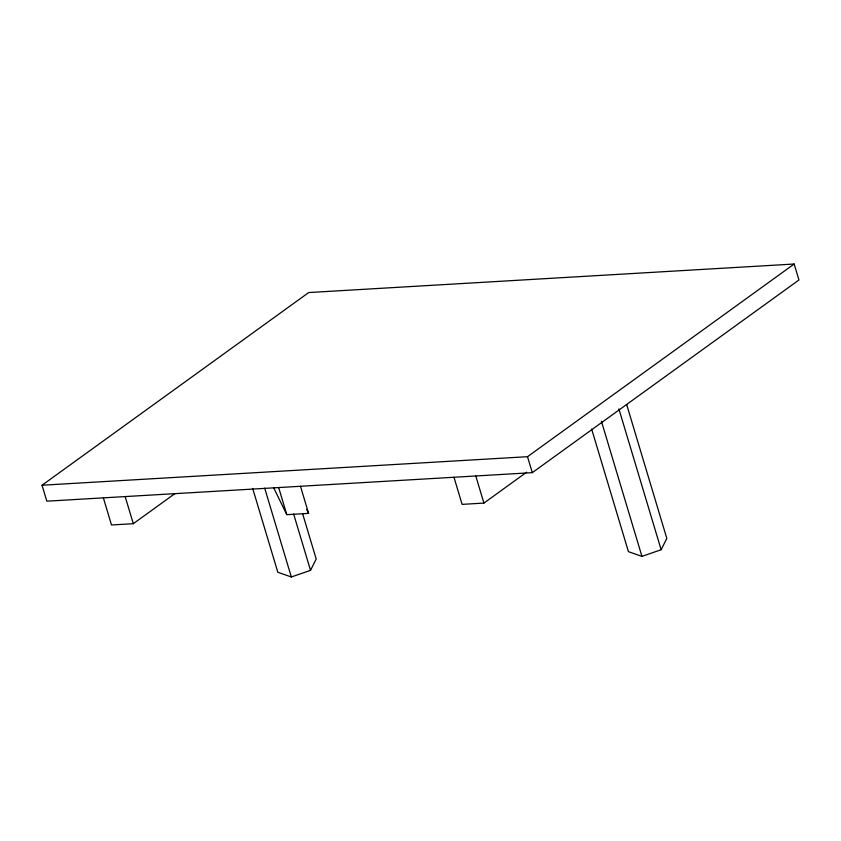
<?xml version="1.0" encoding="UTF-8"?>
<svg xmlns="http://www.w3.org/2000/svg" width="841" height="841" viewBox="0 0 841 841"><rect width="100%" height="100%" fill="white"/><g stroke="black" fill="none" stroke-linecap="round" stroke-linejoin="round"><path stroke-width="1.26" d="M252.678 488.432L277.824 572.269L291.333 576.979L310.529 570.345L316.205 559.013L302.697 513.967M591.644 429.036L628.437 551.664L641.946 556.374L661.142 549.741L666.818 538.398L626.65 404.51M42.05 485.225L308.7 292.552L794.156 264.021L798.95 279.99L532.3 472.653L46.844 501.183L42.05 485.225L527.507 456.695L794.156 264.021M103.369 497.861L111.496 524.973L133.298 523.691L174.991 493.562M453.972 477.257L462.108 504.369L483.911 503.086L526.645 472.2M273.588 487.591L286.802 514.671L308.605 513.388L300.468 486.277M306.629 509.352L308.605 513.388M618.881 408.884L661.142 549.741M601.41 421.236L641.946 556.374M527.507 456.695L532.3 472.653M475.775 475.974L483.911 503.086M293.635 514.04L310.529 570.345M278.665 487.559L286.802 514.671M264.684 488.137L291.333 576.979M125.162 496.579L133.298 523.691"/></g></svg>
